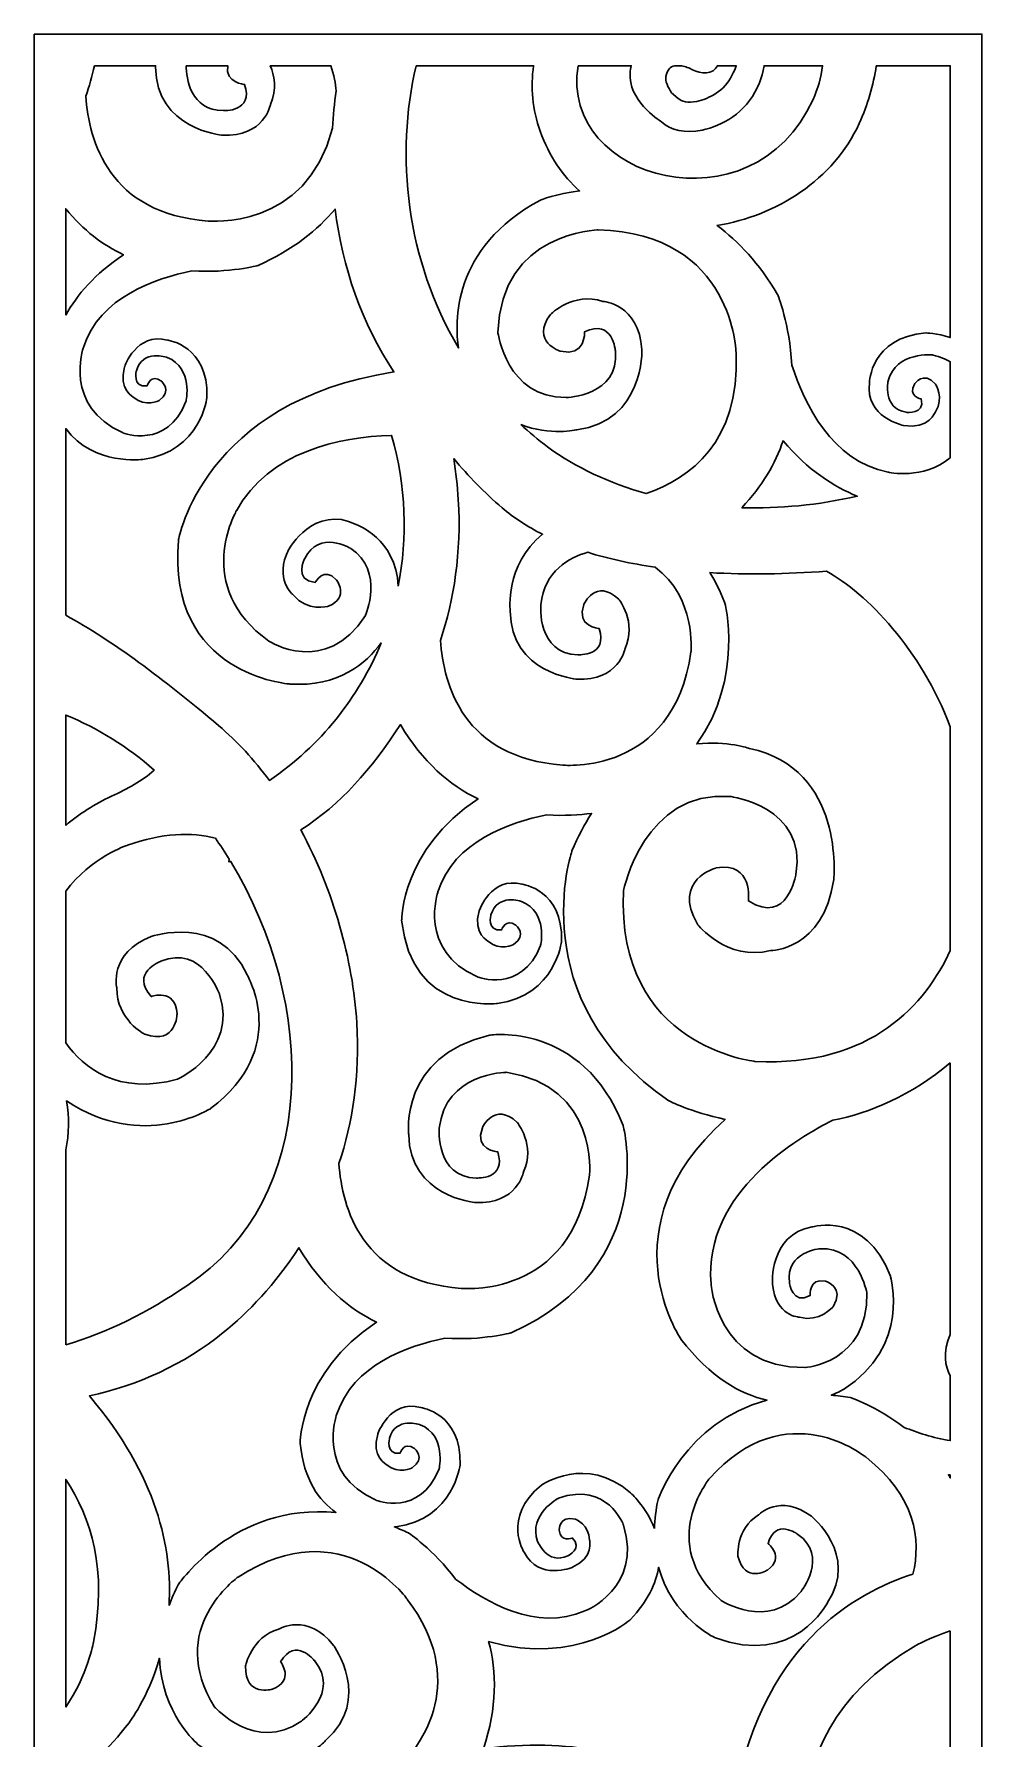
# Model space of a CAD drawing. Header units: centimetres. Extents: x -21.1 to -15.7, y -9 to 9.
# Drawn here: x -21.15 to -15.75, y -0.71 to 9 of the extents above; entities that cross this region are included whole.
import ezdxf

# ---------------------------------------------------------------- set-up
doc = ezdxf.new("R2010")
doc.units = ezdxf.units.CM
doc.header["$MEASUREMENT"] = 0
doc.layers.add('layer 1', color=7, linetype='Continuous')

msp = doc.modelspace()

# ---------------------------------------------------------------- linework, layer by layer
at = {"layer": 'layer 1', "color": 250, "lineweight": 30}
for points, knots in [([(-21.14778, 9.00077), (-21.14778, 9.00077), (-15.74749, 9.00077), (-15.74749, 9.00077), (-15.74749, 9.00077), (-15.74749, 9.00077), (-15.74749, -9.00021), (-15.74749, -9.00021), (-15.74749, -9.00021), (-15.74749, -9.00021), (-21.14778, -9.00021), (-21.14778, -9.00021), (-21.14778, -9.00021), (-21.14778, -9.00021), (-21.14778, 9.00077), (-21.14778, 9.00077)], [0, 0, 0, 0, 0.2, 0.2, 0.2, 0.2, 0.4, 0.4, 0.4, 0.4, 0.6, 0.6, 0.6, 0.6, 1, 1, 1, 1]), ([(-20.80337, 8.82075), (-20.80337, 8.82075), (-20.45591, 8.82075), (-20.45591, 8.82075), (-20.45591, 8.82075), (-20.45555, 8.81578), (-20.45521, 8.8131), (-20.45521, 8.8131), (-20.45521, 8.8131), (-20.45205, 8.45823), (-20.07672, 8.42508), (-20.07672, 8.42508), (-20.07672, 8.42508), (-19.83499, 8.41348), (-19.80103, 8.59957), (-19.80103, 8.59957), (-19.80103, 8.59957), (-19.76071, 8.68729), (-19.77941, 8.76831), (-19.8021, 8.82075), (-19.8021, 8.82075), (-19.8021, 8.82075), (-19.45675, 8.82075), (-19.45675, 8.82075), (-19.45675, 8.82075), (-19.43899, 8.76788), (-19.43051, 8.71753), (-19.4267, 8.6767), (-19.4267, 8.6767), (-19.43672, 8.60644), (-19.44378, 8.53554), (-19.44791, 8.46431), (-19.44791, 8.46431), (-19.59665, 7.87922), (-20.15619, 7.93569), (-20.15619, 7.93569), (-20.15619, 7.93569), (-20.72321, 7.97848), (-20.83473, 8.39169), (-20.8529, 8.64638), (-20.8529, 8.64638), (-20.83429, 8.70256), (-20.81766, 8.76066), (-20.80337, 8.82075)], [0, 0, 0, 0, 0.0833333, 0.0833333, 0.0833333, 0.0833333, 0.1666667, 0.1666667, 0.1666667, 0.1666667, 0.25, 0.25, 0.25, 0.25, 0.3333333, 0.3333333, 0.3333333, 0.3333333, 0.4166667, 0.4166667, 0.4166667, 0.4166667, 0.5, 0.5, 0.5, 0.5, 0.5833333, 0.5833333, 0.5833333, 0.5833333, 0.6666667, 0.6666667, 0.6666667, 0.6666667, 0.75, 0.75, 0.75, 0.75, 0.8333333, 0.8333333, 0.8333333, 0.8333333, 1, 1, 1, 1]), ([(-20.28167, 8.82075), (-20.28167, 8.82075), (-20.04418, 8.82075), (-20.04418, 8.82075), (-20.04418, 8.82075), (-20.06145, 8.72092), (-19.94852, 8.71396), (-19.94852, 8.71396), (-19.94852, 8.71396), (-19.89514, 8.55529), (-20.06953, 8.5646), (-20.06953, 8.5646), (-20.06953, 8.5646), (-20.25815, 8.56774), (-20.28029, 8.74922), (-20.28167, 8.82075)], [0, 0, 0, 0, 0.2, 0.2, 0.2, 0.2, 0.4, 0.4, 0.4, 0.4, 0.6, 0.6, 0.6, 0.6, 1, 1, 1, 1]), ([(-18.97145, 8.82075), (-18.97145, 8.82075), (-18.30166, 8.82075), (-18.30166, 8.82075), (-18.30166, 8.82075), (-18.31983, 8.69884), (-18.30968, 8.57101), (-18.26367, 8.44701), (-18.26367, 8.44701), (-18.2139, 8.30533), (-18.13588, 8.19282), (-18.0394, 8.10728), (-18.0394, 8.10728), (-18.17522, 8.09003), (-18.2627, 8.05547), (-18.2627, 8.05547), (-18.2627, 8.05547), (-18.77236, 7.78335), (-18.75049, 7.3489), (-18.72942, 7.21296), (-18.72942, 7.21296), (-19.02669, 7.71105), (-19.09078, 8.31023), (-18.97145, 8.82075)], [0, 0, 0, 0, 0.1428571, 0.1428571, 0.1428571, 0.1428571, 0.2857143, 0.2857143, 0.2857143, 0.2857143, 0.4285714, 0.4285714, 0.4285714, 0.4285714, 0.5714286, 0.5714286, 0.5714286, 0.5714286, 0.7142857, 0.7142857, 0.7142857, 0.7142857, 1, 1, 1, 1]), ([(-18.04863, 8.82075), (-18.04863, 8.82075), (-17.74514, 8.82075), (-17.74514, 8.82075), (-17.74514, 8.82075), (-17.74896, 8.80743), (-17.7514, 8.79359), (-17.75245, 8.77921), (-17.75245, 8.77921), (-17.76287, 8.63012), (-17.59525, 8.51196), (-17.57253, 8.50051), (-17.57253, 8.50051), (-17.52178, 8.45135), (-17.43872, 8.4344), (-17.3404, 8.45415), (-17.3404, 8.45415), (-17.23105, 8.47661), (-17.09261, 8.55145), (-17.02755, 8.6954), (-17.02755, 8.6954), (-17.02755, 8.6954), (-17.00213, 8.74203), (-16.98863, 8.82075), (-16.98863, 8.82075), (-16.98863, 8.82075), (-16.65549, 8.82075), (-16.65549, 8.82075), (-16.65549, 8.82075), (-16.6644, 8.75347), (-16.68212, 8.68835), (-16.7098, 8.62743), (-16.7098, 8.62743), (-17.05596, 7.86832), (-18.15494, 8.16768), (-18.04863, 8.82075)], [0, 0, 0, 0, 0.1, 0.1, 0.1, 0.1, 0.2, 0.2, 0.2, 0.2, 0.3, 0.3, 0.3, 0.3, 0.4, 0.4, 0.4, 0.4, 0.5, 0.5, 0.5, 0.5, 0.6, 0.6, 0.6, 0.6, 0.7, 0.7, 0.7, 0.7, 0.8, 0.8, 0.8, 0.8, 1, 1, 1, 1]), ([(-17.49877, 8.82075), (-17.49877, 8.82075), (-17.45888, 8.82075), (-17.45888, 8.82075), (-17.45888, 8.82075), (-17.43669, 8.81669), (-17.41421, 8.8072), (-17.39626, 8.7977), (-17.39626, 8.7977), (-17.35091, 8.77289), (-17.27658, 8.76906), (-17.25416, 8.82075), (-17.25416, 8.82075), (-17.25416, 8.82075), (-17.14707, 8.82075), (-17.14707, 8.82075), (-17.14707, 8.82075), (-17.15885, 8.78594), (-17.17248, 8.76474), (-17.17248, 8.76474), (-17.17248, 8.76474), (-17.21109, 8.67899), (-17.30428, 8.63125), (-17.37173, 8.61751), (-17.37173, 8.61751), (-17.42466, 8.60683), (-17.45817, 8.61633), (-17.47731, 8.63416), (-17.47731, 8.63416), (-17.47731, 8.63416), (-17.51533, 8.66658), (-17.51533, 8.66658), (-17.51533, 8.66658), (-17.53595, 8.69869), (-17.55407, 8.73188), (-17.54804, 8.7585), (-17.54804, 8.7585), (-17.54135, 8.79735), (-17.52232, 8.81514), (-17.49877, 8.82075)], [0, 0, 0, 0, 0.0909091, 0.0909091, 0.0909091, 0.0909091, 0.1818182, 0.1818182, 0.1818182, 0.1818182, 0.2727273, 0.2727273, 0.2727273, 0.2727273, 0.3636364, 0.3636364, 0.3636364, 0.3636364, 0.4545455, 0.4545455, 0.4545455, 0.4545455, 0.5454545, 0.5454545, 0.5454545, 0.5454545, 0.6363636, 0.6363636, 0.6363636, 0.6363636, 0.7272727, 0.7272727, 0.7272727, 0.7272727, 0.8181818, 0.8181818, 0.8181818, 0.8181818, 1, 1, 1, 1]), ([(-16.34948, 8.82075), (-16.34948, 8.82075), (-15.9275, 8.82075), (-15.9275, 8.82075), (-15.9275, 8.82075), (-15.9275, 8.82075), (-15.9275, 7.27143), (-15.9275, 7.27143), (-15.9275, 7.27143), (-16.00526, 7.29834), (-16.06703, 7.2979), (-16.06703, 7.2979), (-16.06703, 7.2979), (-16.38424, 7.27051), (-16.38788, 7.01533), (-16.38788, 7.01533), (-16.38788, 7.01533), (-16.41588, 6.81735), (-16.19373, 6.77078), (-16.19373, 6.77078), (-16.19373, 6.77078), (-16.04833, 6.74559), (-16.01263, 6.84949), (-16.01263, 6.84949), (-16.01263, 6.84949), (-15.96006, 6.92717), (-16.01121, 7.00623), (-16.01121, 7.00623), (-16.01121, 7.00623), (-16.08205, 7.08539), (-16.13177, 7.00654), (-16.13177, 7.00654), (-16.13177, 7.00654), (-16.17187, 6.93719), (-16.09292, 6.92168), (-16.09292, 6.92168), (-16.09292, 6.92168), (-16.07175, 6.83027), (-16.17819, 6.84606), (-16.17819, 6.84606), (-16.17819, 6.84606), (-16.31615, 6.8684), (-16.282, 7.02462), (-16.282, 7.02462), (-16.282, 7.02462), (-16.23559, 7.19537), (-16.02504, 7.17221), (-16.02504, 7.17221), (-16.02504, 7.17221), (-15.98705, 7.16203), (-15.95485, 7.14888), (-15.9275, 7.13365), (-15.9275, 7.13365), (-15.9275, 7.13365), (-15.9275, 6.58662), (-15.9275, 6.58662), (-15.9275, 6.58662), (-16.08204, 6.45978), (-16.28213, 6.50459), (-16.28213, 6.50459), (-16.28213, 6.50459), (-16.60545, 6.56756), (-16.75738, 6.89649), (-16.83079, 7.11491), (-16.83079, 7.11491), (-16.84259, 7.34779), (-16.91142, 7.51757), (-16.91142, 7.51757), (-16.91142, 7.51757), (-17.01679, 7.6936), (-17.13506, 7.82032), (-17.25663, 7.91051), (-17.25663, 7.91051), (-16.91795, 7.96537), (-16.59338, 8.17034), (-16.44672, 8.49111), (-16.44672, 8.49111), (-16.3976, 8.5993), (-16.36569, 8.71001), (-16.34948, 8.82075)], [0, 0, 0, 0, 0.047619, 0.047619, 0.047619, 0.047619, 0.0952381, 0.0952381, 0.0952381, 0.0952381, 0.1428571, 0.1428571, 0.1428571, 0.1428571, 0.1904762, 0.1904762, 0.1904762, 0.1904762, 0.2380952, 0.2380952, 0.2380952, 0.2380952, 0.2857143, 0.2857143, 0.2857143, 0.2857143, 0.3333333, 0.3333333, 0.3333333, 0.3333333, 0.3809524, 0.3809524, 0.3809524, 0.3809524, 0.4285714, 0.4285714, 0.4285714, 0.4285714, 0.4761905, 0.4761905, 0.4761905, 0.4761905, 0.5238095, 0.5238095, 0.5238095, 0.5238095, 0.5714286, 0.5714286, 0.5714286, 0.5714286, 0.6190476, 0.6190476, 0.6190476, 0.6190476, 0.6666667, 0.6666667, 0.6666667, 0.6666667, 0.7142857, 0.7142857, 0.7142857, 0.7142857, 0.7619048, 0.7619048, 0.7619048, 0.7619048, 0.8095238, 0.8095238, 0.8095238, 0.8095238, 0.8571429, 0.8571429, 0.8571429, 0.8571429, 0.9047619, 0.9047619, 0.9047619, 0.9047619, 1, 1, 1, 1]), ([(-20.96777, 5.68972), (-20.96777, 5.68972), (-20.96777, 6.75302), (-20.96777, 6.75302), (-20.96777, 6.75302), (-20.80689, 6.53905), (-20.52824, 6.57771), (-20.52824, 6.57771), (-20.52824, 6.57771), (-20.19658, 6.62234), (-20.16265, 6.9326), (-20.16265, 6.9326), (-20.16265, 6.9326), (-20.15384, 7.22623), (-20.3873, 7.25685), (-20.3873, 7.25685), (-20.3873, 7.25685), (-20.56575, 7.30368), (-20.63218, 7.10507), (-20.63218, 7.10507), (-20.63218, 7.10507), (-20.67081, 6.97451), (-20.57941, 6.9307), (-20.57941, 6.9307), (-20.57941, 6.9307), (-20.51384, 6.8742), (-20.43591, 6.91263), (-20.43591, 6.91263), (-20.43591, 6.91263), (-20.3558, 6.96908), (-20.42274, 7.02308), (-20.42274, 7.02308), (-20.42274, 7.02308), (-20.48202, 7.06725), (-20.50466, 6.99655), (-20.50466, 6.99655), (-20.50466, 6.99655), (-20.5907, 6.98692), (-20.56485, 7.08278), (-20.56485, 7.08278), (-20.56485, 7.08278), (-20.52963, 7.20682), (-20.39011, 7.15882), (-20.39011, 7.15882), (-20.39011, 7.15882), (-20.23859, 7.09802), (-20.28233, 6.90756), (-20.28233, 6.90756), (-20.28233, 6.90756), (-20.3918, 6.63203), (-20.64122, 6.72855), (-20.64122, 6.72855), (-20.64122, 6.72855), (-20.98392, 6.87963), (-20.86668, 7.21455), (-20.86668, 7.21455), (-20.86668, 7.21455), (-20.77438, 7.50412), (-20.45671, 7.60818), (-20.24868, 7.65209), (-20.24868, 7.65209), (-20.03401, 7.63801), (-19.87106, 7.68293), (-19.87106, 7.68293), (-19.87106, 7.68293), (-19.67228, 7.77247), (-19.5316, 7.88467), (-19.43272, 8.00404), (-19.43272, 8.00404), (-19.39103, 7.67322), (-19.28167, 7.35198), (-19.09771, 7.07581), (-19.09771, 7.07581), (-20.18632, 6.90867), (-20.32553, 6.11816), (-20.32553, 6.11816), (-20.32553, 6.11816), (-20.39309, 5.34667), (-19.69141, 5.29777), (-19.69141, 5.29777), (-19.69141, 5.29777), (-19.41343, 5.27903), (-19.25438, 5.41583), (-19.17039, 5.53211), (-19.17039, 5.53211), (-19.29808, 5.22046), (-19.51526, 4.94685), (-19.80735, 4.74866), (-19.80735, 4.74866), (-19.89345, 4.86459), (-19.9899, 4.97021), (-20.09624, 5.06094), (-20.09624, 5.06094), (-20.41529, 5.33025), (-20.69817, 5.54211), (-20.96777, 5.68972)], [0, 0, 0, 0, 0.04, 0.04, 0.04, 0.04, 0.08, 0.08, 0.08, 0.08, 0.12, 0.12, 0.12, 0.12, 0.16, 0.16, 0.16, 0.16, 0.2, 0.2, 0.2, 0.2, 0.24, 0.24, 0.24, 0.24, 0.28, 0.28, 0.28, 0.28, 0.32, 0.32, 0.32, 0.32, 0.36, 0.36, 0.36, 0.36, 0.4, 0.4, 0.4, 0.4, 0.44, 0.44, 0.44, 0.44, 0.48, 0.48, 0.48, 0.48, 0.52, 0.52, 0.52, 0.52, 0.56, 0.56, 0.56, 0.56, 0.6, 0.6, 0.6, 0.6, 0.64, 0.64, 0.64, 0.64, 0.68, 0.68, 0.68, 0.68, 0.72, 0.72, 0.72, 0.72, 0.76, 0.76, 0.76, 0.76, 0.8, 0.8, 0.8, 0.8, 0.84, 0.84, 0.84, 0.84, 0.88, 0.88, 0.88, 0.88, 0.92, 0.92, 0.92, 0.92, 1, 1, 1, 1]), ([(-20.96777, 7.39958), (-20.96777, 7.39958), (-20.96777, 8.00518), (-20.96777, 8.00518), (-20.96777, 8.00518), (-20.86682, 7.88288), (-20.75416, 7.79813), (-20.63847, 7.7432), (-20.63847, 7.7432), (-20.80197, 7.63575), (-20.90403, 7.51224), (-20.96777, 7.39958)], [0, 0, 0, 0, 0.25, 0.25, 0.25, 0.25, 0.5, 0.5, 0.5, 0.5, 1, 1, 1, 1]), ([(-18.37514, 6.77649), (-18.3268, 6.73189), (-18.27592, 6.68894), (-18.22178, 6.6483), (-18.22178, 6.6483), (-18.06126, 6.5314), (-17.87052, 6.44197), (-17.66015, 6.38319), (-17.66015, 6.38319), (-17.40823, 6.47089), (-17.12726, 6.67818), (-17.14771, 7.17887), (-17.14771, 7.17887), (-17.14771, 7.17887), (-17.15832, 7.8662), (-17.93363, 7.88482), (-17.93363, 7.88482), (-17.93363, 7.88482), (-18.48827, 7.87572), (-18.50527, 7.3006), (-18.50527, 7.3006), (-18.50527, 7.3006), (-18.45626, 6.92619), (-18.11556, 6.92964), (-18.11556, 6.92964), (-18.11556, 6.92964), (-17.81032, 6.93967), (-17.83563, 7.19314), (-17.83563, 7.19314), (-17.83563, 7.19314), (-17.84751, 7.38206), (-18.01163, 7.30465), (-18.01163, 7.30465), (-18.01163, 7.30465), (-18.00361, 7.15827), (-18.14839, 7.19351), (-18.14839, 7.19351), (-18.14839, 7.19351), (-18.31952, 7.24701), (-18.20597, 7.40387), (-18.20597, 7.40387), (-18.20597, 7.40387), (-18.0781, 7.53349), (-17.90701, 7.47781), (-17.90701, 7.47781), (-17.90701, 7.47781), (-17.70241, 7.46462), (-17.68453, 7.20293), (-17.68453, 7.20293), (-17.68453, 7.20293), (-17.67307, 6.79471), (-18.05472, 6.74674), (-18.05472, 6.74674), (-18.05472, 6.74674), (-18.20772, 6.70972), (-18.37514, 6.77649)], [0, 0, 0, 0, 0.0666667, 0.0666667, 0.0666667, 0.0666667, 0.1333333, 0.1333333, 0.1333333, 0.1333333, 0.2, 0.2, 0.2, 0.2, 0.2666667, 0.2666667, 0.2666667, 0.2666667, 0.3333333, 0.3333333, 0.3333333, 0.3333333, 0.4, 0.4, 0.4, 0.4, 0.4666667, 0.4666667, 0.4666667, 0.4666667, 0.5333333, 0.5333333, 0.5333333, 0.5333333, 0.6, 0.6, 0.6, 0.6, 0.6666667, 0.6666667, 0.6666667, 0.6666667, 0.7333333, 0.7333333, 0.7333333, 0.7333333, 0.8, 0.8, 0.8, 0.8, 0.8666667, 0.8666667, 0.8666667, 0.8666667, 1, 1, 1, 1]), ([(-19.0729, 5.85611), (-19.01809, 6.13177), (-19.02796, 6.42495), (-19.1108, 6.71443), (-19.1108, 6.71443), (-19.4075, 6.70461), (-19.8086, 6.62384), (-19.99489, 6.28491), (-19.99489, 6.28491), (-19.99489, 6.28491), (-20.2465, 5.85264), (-19.81026, 5.54198), (-19.81026, 5.54198), (-19.81026, 5.54198), (-19.4868, 5.33473), (-19.26007, 5.68766), (-19.26007, 5.68766), (-19.26007, 5.68766), (-19.1484, 5.94018), (-19.34379, 6.07014), (-19.34379, 6.07014), (-19.34379, 6.07014), (-19.52494, 6.17915), (-19.60598, 6.01215), (-19.60598, 6.01215), (-19.60598, 6.01215), (-19.67045, 5.88928), (-19.54651, 5.87615), (-19.54651, 5.87615), (-19.54651, 5.87615), (-19.49546, 5.97), (-19.42613, 5.8918), (-19.42613, 5.8918), (-19.42613, 5.8918), (-19.34683, 5.79301), (-19.47118, 5.74074), (-19.47118, 5.74074), (-19.47118, 5.74074), (-19.59401, 5.70751), (-19.67044, 5.80472), (-19.67044, 5.80472), (-19.67044, 5.80472), (-19.78486, 5.89618), (-19.69578, 6.06582), (-19.69578, 6.06582), (-19.69578, 6.06582), (-19.54964, 6.32401), (-19.3121, 6.20645), (-19.3121, 6.20645), (-19.3121, 6.20645), (-19.087, 6.12769), (-19.0729, 5.85611)], [0, 0, 0, 0, 0.0714286, 0.0714286, 0.0714286, 0.0714286, 0.1428571, 0.1428571, 0.1428571, 0.1428571, 0.2142857, 0.2142857, 0.2142857, 0.2142857, 0.2857143, 0.2857143, 0.2857143, 0.2857143, 0.3571429, 0.3571429, 0.3571429, 0.3571429, 0.4285714, 0.4285714, 0.4285714, 0.4285714, 0.5, 0.5, 0.5, 0.5, 0.5714286, 0.5714286, 0.5714286, 0.5714286, 0.6428571, 0.6428571, 0.6428571, 0.6428571, 0.7142857, 0.7142857, 0.7142857, 0.7142857, 0.7857143, 0.7857143, 0.7857143, 0.7857143, 0.8571429, 0.8571429, 0.8571429, 0.8571429, 1, 1, 1, 1]), ([(-17.11483, 6.30241), (-16.9022, 6.29623), (-16.68043, 6.31727), (-16.45731, 6.36784), (-16.45731, 6.36784), (-16.58936, 6.42152), (-16.73971, 6.51658), (-16.8799, 6.68384), (-16.8799, 6.68384), (-16.92378, 6.55452), (-16.99909, 6.42471), (-17.11483, 6.30241)], [0, 0, 0, 0, 0.25, 0.25, 0.25, 0.25, 0.5, 0.5, 0.5, 0.5, 1, 1, 1, 1]), ([(-18.75711, 6.58226), (-18.74452, 6.50362), (-18.73577, 6.42577), (-18.73093, 6.34951), (-18.73093, 6.34951), (-18.71212, 6.04442), (-18.75566, 5.77905), (-18.8327, 5.54643), (-18.8327, 5.54643), (-18.81453, 5.29173), (-18.70301, 4.87853), (-18.13598, 4.83574), (-18.13598, 4.83574), (-18.13598, 4.83574), (-17.50496, 4.77195), (-17.40499, 5.48049), (-17.40499, 5.48049), (-17.40499, 5.48049), (-17.37399, 5.79035), (-17.60968, 5.96325), (-17.60968, 5.96325), (-17.74581, 5.98307), (-17.87457, 6.01106), (-17.99355, 6.04813), (-17.99355, 6.04813), (-18.09832, 6.01876), (-18.24025, 5.9433), (-18.26089, 5.74935), (-18.26089, 5.74935), (-18.26089, 5.74935), (-18.28435, 5.46855), (-18.04934, 5.46463), (-18.04934, 5.46463), (-18.04934, 5.46463), (-17.87494, 5.45533), (-17.92834, 5.614), (-17.92834, 5.614), (-17.92834, 5.614), (-18.06334, 5.62231), (-18.01556, 5.75123), (-18.01556, 5.75123), (-18.01556, 5.75123), (-17.94823, 5.90233), (-17.81662, 5.7815), (-17.81662, 5.7815), (-17.81662, 5.7815), (-17.71151, 5.65045), (-17.78084, 5.49961), (-17.78084, 5.49961), (-17.78084, 5.49961), (-17.81479, 5.31352), (-18.05653, 5.32512), (-18.05653, 5.32512), (-18.05653, 5.32512), (-18.43186, 5.35826), (-18.43501, 5.71315), (-18.43501, 5.71315), (-18.43501, 5.71315), (-18.46695, 5.97507), (-18.25104, 6.15104), (-18.25104, 6.15104), (-18.33659, 6.19432), (-18.41395, 6.24449), (-18.48165, 6.30211), (-18.48165, 6.30211), (-18.58173, 6.38762), (-18.6722, 6.48205), (-18.75711, 6.58226)], [0, 0, 0, 0, 0.0555556, 0.0555556, 0.0555556, 0.0555556, 0.1111111, 0.1111111, 0.1111111, 0.1111111, 0.1666667, 0.1666667, 0.1666667, 0.1666667, 0.2222222, 0.2222222, 0.2222222, 0.2222222, 0.2777778, 0.2777778, 0.2777778, 0.2777778, 0.3333333, 0.3333333, 0.3333333, 0.3333333, 0.3888889, 0.3888889, 0.3888889, 0.3888889, 0.4444444, 0.4444444, 0.4444444, 0.4444444, 0.5, 0.5, 0.5, 0.5, 0.5555556, 0.5555556, 0.5555556, 0.5555556, 0.6111111, 0.6111111, 0.6111111, 0.6111111, 0.6666667, 0.6666667, 0.6666667, 0.6666667, 0.7222222, 0.7222222, 0.7222222, 0.7222222, 0.7777778, 0.7777778, 0.7777778, 0.7777778, 0.8333333, 0.8333333, 0.8333333, 0.8333333, 0.8888889, 0.8888889, 0.8888889, 0.8888889, 1, 1, 1, 1]), ([(-15.9275, 5.05345), (-15.9275, 5.05345), (-15.9275, 3.78007), (-15.9275, 3.78007), (-15.9275, 3.78007), (-16.06585, 3.47928), (-16.37163, 3.11487), (-17.03851, 3.14749), (-17.03851, 3.14749), (-17.03851, 3.14749), (-17.83561, 3.22844), (-17.78933, 4.12203), (-17.78933, 4.12203), (-17.78933, 4.12203), (-17.67146, 4.69745), (-17.18156, 4.6567), (-17.18156, 4.6567), (-17.18156, 4.6567), (-16.74099, 4.60306), (-16.80781, 4.2128), (-16.80781, 4.2128), (-16.80781, 4.2128), (-16.8524, 3.92051), (-17.0779, 4.06173), (-17.0779, 4.06173), (-17.0779, 4.06173), (-17.04836, 4.28633), (-17.2607, 4.24991), (-17.2607, 4.24991), (-17.2607, 4.24991), (-17.51478, 4.18404), (-17.3688, 3.9287), (-17.3688, 3.9287), (-17.3688, 3.9287), (-17.2004, 3.71489), (-16.95173, 3.77939), (-16.95173, 3.77939), (-16.95173, 3.77939), (-16.65072, 3.77824), (-16.59174, 4.18394), (-16.59174, 4.18394), (-16.59174, 4.18394), (-16.52596, 4.81534), (-17.07142, 4.93044), (-17.07142, 4.93044), (-17.07142, 4.93044), (-17.19934, 4.9749), (-17.37205, 4.95653), (-17.37205, 4.95653), (-17.09928, 5.33601), (-17.21341, 5.76381), (-17.21341, 5.76381), (-17.21341, 5.76381), (-17.23839, 5.82742), (-17.26676, 5.88324), (-17.2975, 5.93234), (-17.2975, 5.93234), (-17.08509, 5.92021), (-16.86094, 5.92393), (-16.63266, 5.94053), (-16.63266, 5.94053), (-16.40184, 5.81323), (-16.09579, 5.49533), (-15.9275, 5.05345)], [0, 0, 0, 0, 0.0588235, 0.0588235, 0.0588235, 0.0588235, 0.1176471, 0.1176471, 0.1176471, 0.1176471, 0.1764706, 0.1764706, 0.1764706, 0.1764706, 0.2352941, 0.2352941, 0.2352941, 0.2352941, 0.2941176, 0.2941176, 0.2941176, 0.2941176, 0.3529412, 0.3529412, 0.3529412, 0.3529412, 0.4117647, 0.4117647, 0.4117647, 0.4117647, 0.4705882, 0.4705882, 0.4705882, 0.4705882, 0.5294118, 0.5294118, 0.5294118, 0.5294118, 0.5882353, 0.5882353, 0.5882353, 0.5882353, 0.6470588, 0.6470588, 0.6470588, 0.6470588, 0.7058824, 0.7058824, 0.7058824, 0.7058824, 0.7647059, 0.7647059, 0.7647059, 0.7647059, 0.8235294, 0.8235294, 0.8235294, 0.8235294, 0.8823529, 0.8823529, 0.8823529, 0.8823529, 1, 1, 1, 1]), ([(-20.96777, 4.49193), (-20.96777, 4.49193), (-20.96777, 5.12112), (-20.96777, 5.12112), (-20.96777, 5.12112), (-20.78316, 5.0462), (-20.61397, 4.9387), (-20.46322, 4.80745), (-20.46322, 4.80745), (-20.53363, 4.74334), (-20.61633, 4.70082), (-20.70719, 4.65845), (-20.70719, 4.65845), (-20.80336, 4.61361), (-20.89065, 4.55726), (-20.96777, 4.49193)], [0, 0, 0, 0, 0.2, 0.2, 0.2, 0.2, 0.4, 0.4, 0.4, 0.4, 0.6, 0.6, 0.6, 0.6, 1, 1, 1, 1]), ([(-17.61374, 0.4863), (-17.61179, 0.53759), (-17.60507, 0.59247), (-17.5923, 0.65121), (-17.5923, 0.65121), (-17.5923, 0.65121), (-17.44265, 1.09182), (-16.97218, 1.21743), (-16.97218, 1.21743), (-17.12178, 1.25064), (-17.2941, 1.34589), (-17.46246, 1.56569), (-17.46246, 1.56569), (-17.46246, 1.56569), (-17.89891, 2.20044), (-17.2103, 2.8173), (-17.2103, 2.8173), (-17.40654, 2.85911), (-17.53103, 2.92287), (-17.53103, 2.92287), (-17.53103, 2.92287), (-18.37202, 3.49812), (-18.08352, 4.34634), (-18.08352, 4.34634), (-18.08352, 4.34634), (-18.04918, 4.42783), (-18.01157, 4.4987), (-17.97177, 4.56056), (-17.97177, 4.56056), (-18.03825, 4.55191), (-18.12767, 4.54552), (-18.22848, 4.55213), (-18.22848, 4.55213), (-18.4365, 4.50821), (-18.75419, 4.40416), (-18.84648, 4.1146), (-18.84648, 4.1146), (-18.84648, 4.1146), (-18.96371, 3.77968), (-18.62102, 3.6286), (-18.62102, 3.6286), (-18.62102, 3.6286), (-18.3716, 3.53207), (-18.26213, 3.8076), (-18.26213, 3.8076), (-18.26213, 3.8076), (-18.2184, 3.99807), (-18.36992, 4.05887), (-18.36992, 4.05887), (-18.36992, 4.05887), (-18.50942, 4.10687), (-18.54466, 3.98282), (-18.54466, 3.98282), (-18.54466, 3.98282), (-18.57051, 3.88696), (-18.48446, 3.89659), (-18.48446, 3.89659), (-18.48446, 3.89659), (-18.46182, 3.96729), (-18.40254, 3.92312), (-18.40254, 3.92312), (-18.40254, 3.92312), (-18.3356, 3.86913), (-18.41572, 3.81267), (-18.41572, 3.81267), (-18.41572, 3.81267), (-18.49365, 3.77425), (-18.55922, 3.83074), (-18.55922, 3.83074), (-18.55922, 3.83074), (-18.65061, 3.87455), (-18.61198, 4.00512), (-18.61198, 4.00512), (-18.61198, 4.00512), (-18.54555, 4.20372), (-18.36711, 4.15688), (-18.36711, 4.15688), (-18.36711, 4.15688), (-18.13364, 4.12627), (-18.14246, 3.83264), (-18.14246, 3.83264), (-18.14246, 3.83264), (-18.17638, 3.52238), (-18.50804, 3.47776), (-18.50804, 3.47776), (-18.50804, 3.47776), (-18.99732, 3.40975), (-19.05353, 3.95172), (-19.05353, 3.95172), (-19.05353, 3.95172), (-19.05648, 4.35526), (-18.61829, 4.64324), (-18.61829, 4.64324), (-18.77933, 4.7197), (-18.93452, 4.85396), (-19.06042, 5.06688), (-19.06042, 5.06688), (-19.22708, 4.8108), (-19.40106, 4.6106), (-19.62819, 4.46636), (-19.62819, 4.46636), (-19.44159, 4.12151), (-19.33187, 3.72711), (-19.30907, 3.36799), (-19.30907, 3.36799), (-19.29027, 3.06291), (-19.3338, 2.79753), (-19.41085, 2.56491), (-19.41085, 2.56491), (-19.39268, 2.31021), (-19.28115, 1.89701), (-18.71412, 1.85422), (-18.71412, 1.85422), (-18.71412, 1.85422), (-18.0831, 1.79043), (-17.98314, 2.49897), (-17.98314, 2.49897), (-17.98314, 2.49897), (-17.93217, 3.00822), (-18.45741, 3.08531), (-18.45741, 3.08531), (-18.45741, 3.08531), (-18.80577, 3.08043), (-18.83904, 2.76783), (-18.83904, 2.76783), (-18.83904, 2.76783), (-18.86249, 2.48703), (-18.62749, 2.48312), (-18.62749, 2.48312), (-18.62749, 2.48312), (-18.45307, 2.4738), (-18.50647, 2.63249), (-18.50647, 2.63249), (-18.50647, 2.63249), (-18.64147, 2.64079), (-18.5937, 2.76971), (-18.5937, 2.76971), (-18.5937, 2.76971), (-18.52637, 2.92081), (-18.39476, 2.79998), (-18.39476, 2.79998), (-18.39476, 2.79998), (-18.28965, 2.66894), (-18.35898, 2.5181), (-18.35898, 2.5181), (-18.35898, 2.5181), (-18.39294, 2.332), (-18.63467, 2.3436), (-18.63467, 2.3436), (-18.63467, 2.3436), (-19.01, 2.37674), (-19.01316, 2.73163), (-19.01316, 2.73163), (-19.01316, 2.73163), (-19.06767, 3.17849), (-18.55322, 3.297), (-18.55322, 3.297), (-18.55322, 3.297), (-18.02492, 3.37645), (-17.79155, 2.78229), (-17.79155, 2.78229), (-17.79155, 2.78229), (-17.57863, 1.98451), (-18.429, 1.60145), (-18.429, 1.60145), (-18.429, 1.60145), (-18.59196, 1.55653), (-18.80662, 1.57061), (-18.80662, 1.57061), (-19.01465, 1.52669), (-19.33233, 1.42264), (-19.42462, 1.13308), (-19.42462, 1.13308), (-19.42462, 1.13308), (-19.54186, 0.79816), (-19.19916, 0.64708), (-19.19916, 0.64708), (-19.19916, 0.64708), (-18.94975, 0.55054), (-18.84027, 0.82608), (-18.84027, 0.82608), (-18.84027, 0.82608), (-18.79654, 1.01655), (-18.94806, 1.07734), (-18.94806, 1.07734), (-18.94806, 1.07734), (-19.08757, 1.12534), (-19.1228, 1.0013), (-19.1228, 1.0013), (-19.1228, 1.0013), (-19.14865, 0.90544), (-19.0626, 0.91507), (-19.0626, 0.91507), (-19.0626, 0.91507), (-19.03996, 0.98577), (-18.98068, 0.9416), (-18.98068, 0.9416), (-18.98068, 0.9416), (-18.91375, 0.8876), (-18.99386, 0.83116), (-18.99386, 0.83116), (-18.99386, 0.83116), (-19.07179, 0.79273), (-19.13737, 0.84922), (-19.13737, 0.84922), (-19.13737, 0.84922), (-19.22875, 0.89304), (-19.19013, 1.0236), (-19.19013, 1.0236), (-19.19013, 1.0236), (-19.1237, 1.2222), (-18.94525, 1.17537), (-18.94525, 1.17537), (-18.94525, 1.17537), (-18.71179, 1.14476), (-18.7206, 0.85112), (-18.7206, 0.85112), (-18.7206, 0.85112), (-18.75453, 0.54086), (-19.08618, 0.49624), (-19.08618, 0.49624), (-19.08618, 0.49624), (-19.08922, 0.4958), (-19.09484, 0.49529), (-19.09484, 0.49529), (-19.06872, 0.48499), (-19.04224, 0.47368), (-19.01535, 0.46126), (-19.01535, 0.46126), (-19.01535, 0.46126), (-18.8746, 0.36765), (-18.74452, 0.19631), (-18.74452, 0.19631), (-18.57499, 0.068), (-18.28816, -0.10369), (-18.00899, 0.01643), (-18.00899, 0.01643), (-18.00899, 0.01643), (-17.67921, 0.14744), (-17.78977, 0.50528), (-17.78977, 0.50528), (-17.78977, 0.50528), (-17.88038, 0.75691), (-18.16021, 0.65896), (-18.16021, 0.65896), (-18.16021, 0.65896), (-18.33272, 0.56713), (-18.2793, 0.41285), (-18.2793, 0.41285), (-18.2793, 0.41285), (-18.2241, 0.27603), (-18.10732, 0.33074), (-18.10732, 0.33074), (-18.10732, 0.33074), (-18.018, 0.37405), (-18.08167, 0.43272), (-18.08167, 0.43272), (-18.08167, 0.43272), (-18.1499, 0.40347), (-18.1554, 0.4772), (-18.1554, 0.4772), (-18.1554, 0.4772), (-18.15851, 0.56314), (-18.06336, 0.53965), (-18.06336, 0.53965), (-18.06336, 0.53965), (-17.98326, 0.50599), (-17.98293, 0.41944), (-17.98293, 0.41944), (-17.98293, 0.41944), (-17.95611, 0.32169), (-18.08004, 0.26528), (-18.08004, 0.26528), (-18.08004, 0.26528), (-18.27356, 0.18525), (-18.35516, 0.35071), (-18.35516, 0.35071), (-18.35516, 0.35071), (-18.48509, 0.54709), (-18.25758, 0.73291), (-18.25758, 0.73291), (-18.25758, 0.73291), (-18.00104, 0.91069), (-17.74992, 0.68948), (-17.74992, 0.68948), (-17.74992, 0.68948), (-17.66117, 0.61194), (-17.61374, 0.4863)], [0, 0, 0, 0, 0.0136986, 0.0136986, 0.0136986, 0.0136986, 0.0273973, 0.0273973, 0.0273973, 0.0273973, 0.0410959, 0.0410959, 0.0410959, 0.0410959, 0.0547945, 0.0547945, 0.0547945, 0.0547945, 0.0684932, 0.0684932, 0.0684932, 0.0684932, 0.0821918, 0.0821918, 0.0821918, 0.0821918, 0.0958904, 0.0958904, 0.0958904, 0.0958904, 0.109589, 0.109589, 0.109589, 0.109589, 0.1232877, 0.1232877, 0.1232877, 0.1232877, 0.1369863, 0.1369863, 0.1369863, 0.1369863, 0.1506849, 0.1506849, 0.1506849, 0.1506849, 0.1643836, 0.1643836, 0.1643836, 0.1643836, 0.1780822, 0.1780822, 0.1780822, 0.1780822, 0.1917808, 0.1917808, 0.1917808, 0.1917808, 0.2054795, 0.2054795, 0.2054795, 0.2054795, 0.2191781, 0.2191781, 0.2191781, 0.2191781, 0.2328767, 0.2328767, 0.2328767, 0.2328767, 0.2465753, 0.2465753, 0.2465753, 0.2465753, 0.260274, 0.260274, 0.260274, 0.260274, 0.2739726, 0.2739726, 0.2739726, 0.2739726, 0.2876712, 0.2876712, 0.2876712, 0.2876712, 0.3013699, 0.3013699, 0.3013699, 0.3013699, 0.3150685, 0.3150685, 0.3150685, 0.3150685, 0.3287671, 0.3287671, 0.3287671, 0.3287671, 0.3424658, 0.3424658, 0.3424658, 0.3424658, 0.3561644, 0.3561644, 0.3561644, 0.3561644, 0.369863, 0.369863, 0.369863, 0.369863, 0.3835616, 0.3835616, 0.3835616, 0.3835616, 0.3972603, 0.3972603, 0.3972603, 0.3972603, 0.4109589, 0.4109589, 0.4109589, 0.4109589, 0.4246575, 0.4246575, 0.4246575, 0.4246575, 0.4383562, 0.4383562, 0.4383562, 0.4383562, 0.4520548, 0.4520548, 0.4520548, 0.4520548, 0.4657534, 0.4657534, 0.4657534, 0.4657534, 0.4794521, 0.4794521, 0.4794521, 0.4794521, 0.4931507, 0.4931507, 0.4931507, 0.4931507, 0.5068493, 0.5068493, 0.5068493, 0.5068493, 0.5205479, 0.5205479, 0.5205479, 0.5205479, 0.5342466, 0.5342466, 0.5342466, 0.5342466, 0.5479452, 0.5479452, 0.5479452, 0.5479452, 0.5616438, 0.5616438, 0.5616438, 0.5616438, 0.5753425, 0.5753425, 0.5753425, 0.5753425, 0.5890411, 0.5890411, 0.5890411, 0.5890411, 0.6027397, 0.6027397, 0.6027397, 0.6027397, 0.6164384, 0.6164384, 0.6164384, 0.6164384, 0.630137, 0.630137, 0.630137, 0.630137, 0.6438356, 0.6438356, 0.6438356, 0.6438356, 0.6575342, 0.6575342, 0.6575342, 0.6575342, 0.6712329, 0.6712329, 0.6712329, 0.6712329, 0.6849315, 0.6849315, 0.6849315, 0.6849315, 0.6986301, 0.6986301, 0.6986301, 0.6986301, 0.7123288, 0.7123288, 0.7123288, 0.7123288, 0.7260274, 0.7260274, 0.7260274, 0.7260274, 0.739726, 0.739726, 0.739726, 0.739726, 0.7534247, 0.7534247, 0.7534247, 0.7534247, 0.7671233, 0.7671233, 0.7671233, 0.7671233, 0.7808219, 0.7808219, 0.7808219, 0.7808219, 0.7945205, 0.7945205, 0.7945205, 0.7945205, 0.8082192, 0.8082192, 0.8082192, 0.8082192, 0.8219178, 0.8219178, 0.8219178, 0.8219178, 0.8356164, 0.8356164, 0.8356164, 0.8356164, 0.8493151, 0.8493151, 0.8493151, 0.8493151, 0.8630137, 0.8630137, 0.8630137, 0.8630137, 0.8767123, 0.8767123, 0.8767123, 0.8767123, 0.890411, 0.890411, 0.890411, 0.890411, 0.9041096, 0.9041096, 0.9041096, 0.9041096, 0.9178082, 0.9178082, 0.9178082, 0.9178082, 0.9315068, 0.9315068, 0.9315068, 0.9315068, 0.9452055, 0.9452055, 0.9452055, 0.9452055, 0.9589041, 0.9589041, 0.9589041, 0.9589041, 0.9726027, 0.9726027, 0.9726027, 0.9726027, 1, 1, 1, 1]), ([(-20.96777, 1.53342), (-20.96777, 1.53342), (-20.96777, 2.64359), (-20.96777, 2.64359), (-20.96777, 2.64359), (-20.94807, 2.73507), (-20.94677, 2.82988), (-20.96224, 2.92223), (-20.96224, 2.92223), (-20.52968, 2.63235), (-20.14199, 2.87889), (-20.14199, 2.87889), (-20.14199, 2.87889), (-19.68425, 3.22221), (-19.93447, 3.64106), (-19.93447, 3.64106), (-19.93447, 3.64106), (-20.09341, 3.99134), (-20.47989, 3.8594), (-20.47989, 3.8594), (-20.47989, 3.8594), (-20.72452, 3.76474), (-20.67646, 3.56543), (-20.67646, 3.56543), (-20.67646, 3.56543), (-20.67893, 3.38552), (-20.51723, 3.30181), (-20.51723, 3.30181), (-20.51723, 3.30181), (-20.33377, 3.23986), (-20.33339, 3.41917), (-20.33339, 3.41917), (-20.33339, 3.41917), (-20.34265, 3.56789), (-20.48008, 3.51684), (-20.48008, 3.51684), (-20.48008, 3.51684), (-20.60265, 3.65064), (-20.42575, 3.71798), (-20.42575, 3.71798), (-20.42575, 3.71798), (-20.19116, 3.81729), (-20.09112, 3.52874), (-20.09112, 3.52874), (-20.09112, 3.52874), (-19.98682, 3.20438), (-20.32989, 3.04659), (-20.32989, 3.04659), (-20.32989, 3.04659), (-20.67008, 2.95193), (-20.86665, 3.11388), (-20.96777, 3.25311), (-20.96777, 3.25311), (-20.96777, 3.25311), (-20.96777, 4.11697), (-20.96777, 4.11697), (-20.96777, 4.11697), (-20.82458, 4.31093), (-20.61602, 4.37922), (-20.61602, 4.37922), (-20.61602, 4.37922), (-20.4167, 4.45012), (-20.25139, 4.45418), (-20.115, 4.41909), (-20.115, 4.41909), (-20.08767, 4.3803), (-20.06145, 4.3407), (-20.03647, 4.30028), (-20.03647, 4.30028), (-20.03647, 4.30028), (-20.03871, 4.28481), (-20.03871, 4.28481), (-20.03871, 4.28481), (-20.03871, 4.28481), (-20.02874, 4.28774), (-20.02874, 4.28774), (-20.02874, 4.28774), (-19.53499, 3.47759), (-19.51651, 2.36822), (-20.27736, 1.86963), (-20.27736, 1.86963), (-20.49781, 1.71858), (-20.73298, 1.59972), (-20.96777, 1.53342)], [0, 0, 0, 0, 0.0454545, 0.0454545, 0.0454545, 0.0454545, 0.0909091, 0.0909091, 0.0909091, 0.0909091, 0.1363636, 0.1363636, 0.1363636, 0.1363636, 0.1818182, 0.1818182, 0.1818182, 0.1818182, 0.2272727, 0.2272727, 0.2272727, 0.2272727, 0.2727273, 0.2727273, 0.2727273, 0.2727273, 0.3181818, 0.3181818, 0.3181818, 0.3181818, 0.3636364, 0.3636364, 0.3636364, 0.3636364, 0.4090909, 0.4090909, 0.4090909, 0.4090909, 0.4545455, 0.4545455, 0.4545455, 0.4545455, 0.5, 0.5, 0.5, 0.5, 0.5454545, 0.5454545, 0.5454545, 0.5454545, 0.5909091, 0.5909091, 0.5909091, 0.5909091, 0.6363636, 0.6363636, 0.6363636, 0.6363636, 0.6818182, 0.6818182, 0.6818182, 0.6818182, 0.7272727, 0.7272727, 0.7272727, 0.7272727, 0.7727273, 0.7727273, 0.7727273, 0.7727273, 0.8181818, 0.8181818, 0.8181818, 0.8181818, 0.8636364, 0.8636364, 0.8636364, 0.8636364, 0.9090909, 0.9090909, 0.9090909, 0.9090909, 1, 1, 1, 1]), ([(-15.9275, 3.1399), (-15.9275, 3.1399), (-15.9275, 1.59244), (-15.9275, 1.59244), (-15.9275, 1.59244), (-15.97563, 1.4893), (-15.9548, 1.4078), (-15.9275, 1.3564), (-15.9275, 1.3564), (-15.9275, 1.3564), (-15.9275, 0.98693), (-15.9275, 0.98693), (-15.9275, 0.98693), (-16.0255, 1.00205), (-16.11744, 1.03293), (-16.19078, 1.06223), (-16.19078, 1.06223), (-16.34858, 1.18312), (-16.49687, 1.23212), (-16.49687, 1.23212), (-16.49687, 1.23212), (-16.53452, 1.23839), (-16.5709, 1.24288), (-16.60621, 1.24589), (-16.60621, 1.24589), (-16.56211, 1.26307), (-16.53698, 1.27882), (-16.53698, 1.27882), (-16.53698, 1.27882), (-16.14956, 1.52258), (-16.26887, 1.92404), (-16.26887, 1.92404), (-16.26887, 1.92404), (-16.41115, 2.29754), (-16.71468, 2.2041), (-16.71468, 2.2041), (-16.71468, 2.2041), (-16.96206, 2.16162), (-16.94032, 1.87725), (-16.94032, 1.87725), (-16.94032, 1.87725), (-16.92273, 1.69392), (-16.78582, 1.68965), (-16.78582, 1.68965), (-16.78582, 1.68965), (-16.67496, 1.65821), (-16.59522, 1.74858), (-16.59522, 1.74858), (-16.59522, 1.74858), (-16.52502, 1.86207), (-16.63817, 1.89447), (-16.63817, 1.89447), (-16.63817, 1.89447), (-16.73597, 1.91522), (-16.7252, 1.81384), (-16.7252, 1.81384), (-16.7252, 1.81384), (-16.82866, 1.7547), (-16.84404, 1.88675), (-16.84404, 1.88675), (-16.84404, 1.88675), (-16.86729, 2.0644), (-16.66765, 2.08038), (-16.66765, 2.08038), (-16.66765, 2.08038), (-16.44845, 2.08886), (-16.40314, 1.82914), (-16.40314, 1.82914), (-16.40314, 1.82914), (-16.39625, 1.42487), (-16.75574, 1.40345), (-16.75574, 1.40345), (-16.75574, 1.40345), (-17.25904, 1.39923), (-17.2905, 1.88006), (-17.2905, 1.88006), (-17.2905, 1.88006), (-17.33453, 2.40532), (-16.7839, 2.71934), (-16.59733, 2.81234), (-16.59733, 2.81234), (-16.38454, 2.85372), (-16.15402, 2.95022), (-15.9275, 3.1399)], [0, 0, 0, 0, 0.0454545, 0.0454545, 0.0454545, 0.0454545, 0.0909091, 0.0909091, 0.0909091, 0.0909091, 0.1363636, 0.1363636, 0.1363636, 0.1363636, 0.1818182, 0.1818182, 0.1818182, 0.1818182, 0.2272727, 0.2272727, 0.2272727, 0.2272727, 0.2727273, 0.2727273, 0.2727273, 0.2727273, 0.3181818, 0.3181818, 0.3181818, 0.3181818, 0.3636364, 0.3636364, 0.3636364, 0.3636364, 0.4090909, 0.4090909, 0.4090909, 0.4090909, 0.4545455, 0.4545455, 0.4545455, 0.4545455, 0.5, 0.5, 0.5, 0.5, 0.5454545, 0.5454545, 0.5454545, 0.5454545, 0.5909091, 0.5909091, 0.5909091, 0.5909091, 0.6363636, 0.6363636, 0.6363636, 0.6363636, 0.6818182, 0.6818182, 0.6818182, 0.6818182, 0.7272727, 0.7272727, 0.7272727, 0.7272727, 0.7727273, 0.7727273, 0.7727273, 0.7727273, 0.8181818, 0.8181818, 0.8181818, 0.8181818, 0.8636364, 0.8636364, 0.8636364, 0.8636364, 0.9090909, 0.9090909, 0.9090909, 0.9090909, 1, 1, 1, 1]), ([(-20.37906, 0.04756), (-20.36449, 0.08669), (-20.34667, 0.12703), (-20.32495, 0.16858), (-20.32495, 0.16858), (-20.32495, 0.16858), (-20.01112, 0.63192), (-19.42771, 0.57745), (-19.42771, 0.57745), (-19.52472, 0.64409), (-19.6101, 0.7622), (-19.63168, 0.9702), (-19.63168, 0.9702), (-19.63168, 0.9702), (-19.63463, 1.37374), (-19.19643, 1.66173), (-19.19643, 1.66173), (-19.35747, 1.73818), (-19.51266, 1.87244), (-19.63857, 2.08536), (-19.63857, 2.08536), (-19.77359, 1.87788), (-19.92929, 1.71536), (-20.07019, 1.60204), (-20.07019, 1.60204), (-20.29525, 1.42086), (-20.55935, 1.30023), (-20.83287, 1.24176), (-20.83287, 1.24176), (-20.44723, 0.78747), (-20.35832, 0.37095), (-20.37906, 0.04756)], [0, 0, 0, 0, 0.1111111, 0.1111111, 0.1111111, 0.1111111, 0.2222222, 0.2222222, 0.2222222, 0.2222222, 0.3333333, 0.3333333, 0.3333333, 0.3333333, 0.4444444, 0.4444444, 0.4444444, 0.4444444, 0.5555556, 0.5555556, 0.5555556, 0.5555556, 0.6666667, 0.6666667, 0.6666667, 0.6666667, 0.7777778, 0.7777778, 0.7777778, 0.7777778, 1, 1, 1, 1]), ([(-16.14016, 0.22579), (-16.09361, 0.42446), (-16.12384, 0.67006), (-16.40728, 0.89164), (-16.40728, 0.89164), (-16.40728, 0.89164), (-16.85967, 1.26419), (-17.29977, 0.77078), (-17.29977, 0.77078), (-17.29977, 0.77078), (-17.60004, 0.40544), (-17.2358, 0.0769), (-17.2358, 0.0769), (-17.2358, 0.0769), (-16.9655, -0.09795), (-16.77966, 0.12529), (-16.77966, 0.12529), (-16.77966, 0.12529), (-16.61767, 0.32912), (-16.79633, 0.45261), (-16.79633, 0.45261), (-16.79633, 0.45261), (-16.92561, 0.54919), (-16.96591, 0.39984), (-16.96591, 0.39984), (-16.96591, 0.39984), (-16.86639, 0.32424), (-16.96921, 0.24963), (-16.96921, 0.24963), (-16.96921, 0.24963), (-17.09845, 0.16799), (-17.13767, 0.32835), (-17.13767, 0.32835), (-17.13767, 0.32835), (-17.15128, 0.48298), (-17.02066, 0.56339), (-17.02066, 0.56339), (-17.02066, 0.56339), (-16.89915, 0.68902), (-16.71927, 0.55619), (-16.71927, 0.55619), (-16.71927, 0.55619), (-16.44774, 0.33828), (-16.62725, 0.06384), (-16.62725, 0.06384), (-16.62725, 0.06384), (-16.81444, -0.3076), (-17.27068, -0.13496), (-17.27068, -0.13496), (-17.27068, -0.13496), (-17.51115, -0.02206), (-17.58983, 0.26567), (-17.58983, 0.26567), (-17.60425, 0.17449), (-17.65058, 0.07328), (-17.75025, -0.03316), (-17.75025, -0.03316), (-17.75025, -0.03316), (-18.05306, -0.29993), (-18.5578, -0.15779), (-18.5578, -0.15779), (-18.50997, -0.32953), (-18.50963, -0.53472), (-18.58787, -0.76938), (-18.58787, -0.76938), (-18.34269, -0.73535), (-18.11789, -0.74639), (-17.93995, -0.77851), (-17.93995, -0.77851), (-17.6556, -0.8297), (-17.39137, -0.95006), (-17.16793, -1.11828), (-17.16793, -1.11828), (-17.0245, -0.18247), (-16.46215, 0.1254), (-16.14016, 0.22579)], [0, 0, 0, 0, 0.05, 0.05, 0.05, 0.05, 0.1, 0.1, 0.1, 0.1, 0.15, 0.15, 0.15, 0.15, 0.2, 0.2, 0.2, 0.2, 0.25, 0.25, 0.25, 0.25, 0.3, 0.3, 0.3, 0.3, 0.35, 0.35, 0.35, 0.35, 0.4, 0.4, 0.4, 0.4, 0.45, 0.45, 0.45, 0.45, 0.5, 0.5, 0.5, 0.5, 0.55, 0.55, 0.55, 0.55, 0.6, 0.6, 0.6, 0.6, 0.65, 0.65, 0.65, 0.65, 0.7, 0.7, 0.7, 0.7, 0.75, 0.75, 0.75, 0.75, 0.8, 0.8, 0.8, 0.8, 0.85, 0.85, 0.85, 0.85, 0.9, 0.9, 0.9, 0.9, 1, 1, 1, 1]), ([(-15.9275, 0.79238), (-15.9275, 0.79238), (-15.9275, 0.77455), (-15.9275, 0.77455), (-15.9275, 0.77455), (-15.93089, 0.78056), (-15.93432, 0.78648), (-15.93783, 0.79234), (-15.93783, 0.79234), (-15.93436, 0.79232), (-15.93094, 0.79238), (-15.9275, 0.79238)], [0, 0, 0, 0, 0.25, 0.25, 0.25, 0.25, 0.5, 0.5, 0.5, 0.5, 1, 1, 1, 1]), ([(-20.96777, -0.53266), (-20.96777, -0.53266), (-20.96777, 0.76556), (-20.96777, 0.76556), (-20.96777, 0.76556), (-20.8219, 0.54887), (-20.72992, 0.24769), (-20.80983, -0.16117), (-20.80983, -0.16117), (-20.80983, -0.16117), (-20.84169, -0.34738), (-20.96777, -0.53266)], [0, 0, 0, 0, 0.25, 0.25, 0.25, 0.25, 0.5, 0.5, 0.5, 0.5, 1, 1, 1, 1]), ([(-20.96777, -5.76444), (-20.96777, -5.76444), (-20.96777, -4.97214), (-20.96777, -4.97214), (-20.96777, -4.97214), (-20.81297, -4.93755), (-20.70915, -4.83809), (-20.70915, -4.83809), (-20.70915, -4.83809), (-20.44621, -4.58823), (-20.61347, -4.2942), (-20.61347, -4.2942), (-20.61347, -4.2942), (-20.74101, -4.10621), (-20.89182, -4.11415), (-20.96777, -4.13413), (-20.96777, -4.13413), (-20.96777, -4.13413), (-20.96777, -3.58439), (-20.96777, -3.58439), (-20.96777, -3.58439), (-20.88138, -3.50918), (-20.83395, -3.45003), (-20.83395, -3.45003), (-20.83395, -3.45003), (-20.42094, -2.73108), (-20.81333, -2.22152), (-20.96777, -2.06152), (-20.96777, -2.06152), (-20.96777, -2.06152), (-20.96777, -0.97147), (-20.96777, -0.97147), (-20.96777, -0.97147), (-20.84687, -0.88707), (-20.72508, -0.77284), (-20.60603, -0.62028), (-20.60603, -0.62028), (-20.60603, -0.62028), (-20.50056, -0.48386), (-20.43251, -0.25347), (-20.43251, -0.25347), (-20.42446, -0.56464), (-20.21435, -0.74401), (-20.21435, -0.74401), (-20.21435, -0.74401), (-19.78762, -1.05482), (-19.4859, -0.72073), (-19.4859, -0.72073), (-19.4859, -0.72073), (-19.21997, -0.48572), (-19.44098, -0.18055), (-19.44098, -0.18055), (-19.44098, -0.18055), (-19.59068, 0.00961), (-19.75348, -0.08674), (-19.75348, -0.08674), (-19.75348, -0.08674), (-19.91282, -0.13327), (-19.94289, -0.29855), (-19.94289, -0.29855), (-19.94289, -0.29855), (-19.94787, -0.47714), (-19.78961, -0.42894), (-19.78961, -0.42894), (-19.78961, -0.42894), (-19.66094, -0.38051), (-19.74317, -0.27311), (-19.74317, -0.27311), (-19.74317, -0.27311), (-19.65834, -0.12877), (-19.55105, -0.26658), (-19.55105, -0.26658), (-19.55105, -0.26658), (-19.39995, -0.44661), (-19.62738, -0.61298), (-19.62738, -0.61298), (-19.62738, -0.61298), (-19.88526, -0.79277), (-20.1173, -0.53288), (-20.1173, -0.53288), (-20.1173, -0.53288), (-20.40339, -0.0857), (-19.98541, 0.20962), (-19.98541, 0.20962), (-19.98541, 0.20962), (-19.38481, 0.59859), (-19.01932, 0.08025), (-19.01932, 0.08025), (-19.01932, 0.08025), (-18.67994, -0.37601), (-18.91887, -0.73109), (-19.0993, -0.91177), (-19.0993, -0.91177), (-20.82507, -1.65029), (-20.93195, -3.96768), (-19.68841, -5.16908), (-19.68841, -5.16908), (-20.21723, -5.31019), (-20.63344, -5.5123), (-20.96777, -5.76444)], [0, 0, 0, 0, 0.0384615, 0.0384615, 0.0384615, 0.0384615, 0.0769231, 0.0769231, 0.0769231, 0.0769231, 0.1153846, 0.1153846, 0.1153846, 0.1153846, 0.1538462, 0.1538462, 0.1538462, 0.1538462, 0.1923077, 0.1923077, 0.1923077, 0.1923077, 0.2307692, 0.2307692, 0.2307692, 0.2307692, 0.2692308, 0.2692308, 0.2692308, 0.2692308, 0.3076923, 0.3076923, 0.3076923, 0.3076923, 0.3461538, 0.3461538, 0.3461538, 0.3461538, 0.3846154, 0.3846154, 0.3846154, 0.3846154, 0.4230769, 0.4230769, 0.4230769, 0.4230769, 0.4615385, 0.4615385, 0.4615385, 0.4615385, 0.5, 0.5, 0.5, 0.5, 0.5384615, 0.5384615, 0.5384615, 0.5384615, 0.5769231, 0.5769231, 0.5769231, 0.5769231, 0.6153846, 0.6153846, 0.6153846, 0.6153846, 0.6538462, 0.6538462, 0.6538462, 0.6538462, 0.6923077, 0.6923077, 0.6923077, 0.6923077, 0.7307692, 0.7307692, 0.7307692, 0.7307692, 0.7692308, 0.7692308, 0.7692308, 0.7692308, 0.8076923, 0.8076923, 0.8076923, 0.8076923, 0.8461538, 0.8461538, 0.8461538, 0.8461538, 0.8846154, 0.8846154, 0.8846154, 0.8846154, 0.9230769, 0.9230769, 0.9230769, 0.9230769, 1, 1, 1, 1]), ([(-15.9275, -0.0975), (-15.9275, -0.0975), (-15.9275, -0.82196), (-15.9275, -0.82196), (-15.9275, -0.82196), (-16.03002, -0.93682), (-16.1277, -1.12078), (-16.0228, -1.35233), (-16.0228, -1.35233), (-16.0228, -1.35233), (-15.99774, -1.43336), (-15.9275, -1.52295), (-15.9275, -1.52295), (-15.9275, -1.52295), (-15.9275, -2.14006), (-15.9275, -2.14006), (-15.9275, -2.14006), (-16.17694, -2.23694), (-16.29125, -2.43548), (-16.29125, -2.43548), (-16.29125, -2.43548), (-16.53761, -2.95191), (-16.1217, -3.20699), (-16.1217, -3.20699), (-16.1217, -3.20699), (-16.05497, -3.25906), (-15.98934, -3.2853), (-15.9275, -3.29461), (-15.9275, -3.29461), (-15.9275, -3.29461), (-15.9275, -3.57252), (-15.9275, -3.57252), (-15.9275, -3.57252), (-16.05805, -3.61618), (-16.5255, -3.79978), (-16.8906, -4.28985), (-16.8906, -4.28985), (-16.89389, -4.27459), (-16.8974, -4.25926), (-16.9011, -4.24381), (-16.9011, -4.24381), (-16.96297, -3.97921), (-16.91584, -3.79032), (-16.93203, -3.52765), (-16.93203, -3.52765), (-17.0566, -3.73623), (-17.21639, -3.94054), (-17.26713, -4.1799), (-17.26713, -4.1799), (-17.31192, -4.39323), (-17.23056, -4.5694), (-17.15819, -4.7644), (-17.15819, -4.7644), (-17.24638, -4.97844), (-17.31196, -5.2283), (-17.34036, -5.51965), (-17.34036, -5.51965), (-17.70245, -5.39103), (-18.02385, -5.30927), (-18.31743, -5.22288), (-18.31743, -5.22288), (-18.0661, -5.19676), (-17.93239, -4.97041), (-17.93239, -4.97041), (-17.93239, -4.97041), (-17.74659, -4.6589), (-17.98697, -4.42089), (-17.98697, -4.42089), (-17.98697, -4.42089), (-18.23017, -4.2154), (-18.41358, -4.39285), (-18.41358, -4.39285), (-18.41358, -4.39285), (-18.57366, -4.51268), (-18.44995, -4.70297), (-18.44995, -4.70297), (-18.44995, -4.70297), (-18.36522, -4.8238), (-18.2664, -4.77579), (-18.2664, -4.77579), (-18.2664, -4.77579), (-18.17425, -4.75824), (-18.1543, -4.66621), (-18.1543, -4.66621), (-18.1543, -4.66621), (-18.14818, -4.56018), (-18.23913, -4.58055), (-18.23913, -4.58055), (-18.23913, -4.58055), (-18.31659, -4.60106), (-18.27187, -4.66795), (-18.27187, -4.66795), (-18.27187, -4.66795), (-18.32172, -4.74745), (-18.38562, -4.66088), (-18.38562, -4.66088), (-18.38562, -4.66088), (-18.46712, -4.54734), (-18.33231, -4.46134), (-18.33231, -4.46134), (-18.33231, -4.46134), (-18.17855, -4.37377), (-18.04643, -4.53931), (-18.04643, -4.53931), (-18.04643, -4.53931), (-17.88646, -4.81801), (-18.13656, -4.96455), (-18.13656, -4.96455), (-18.13656, -4.96455), (-18.49585, -5.15344), (-18.70098, -4.82811), (-18.70098, -4.82811), (-18.70098, -4.82811), (-18.88443, -4.55453), (-18.75849, -4.21481), (-18.65547, -4.00868), (-18.65547, -4.00868), (-18.49876, -3.83604), (-18.42699, -3.66748), (-18.42699, -3.66748), (-18.42699, -3.66748), (-18.39004, -3.52176), (-18.37686, -3.38992), (-18.38099, -3.27086), (-18.38099, -3.27086), (-18.34854, -3.31407), (-18.3111, -3.35387), (-18.2689, -3.38949), (-18.2689, -3.38949), (-18.10683, -3.53089), (-17.86373, -3.58982), (-17.63532, -3.57733), (-17.63532, -3.57733), (-16.98047, -3.54152), (-16.51078, -2.89988), (-16.51409, -2.3517), (-16.51409, -2.3517), (-16.5153, -2.11861), (-16.57822, -1.8988), (-16.68136, -1.69829), (-16.68136, -1.69829), (-16.68136, -1.69829), (-16.67257, -1.70457), (-16.67257, -1.70457), (-16.67257, -1.70457), (-16.67257, -1.70457), (-17.084, -0.73351), (-16.12357, -0.18123), (-16.12357, -0.18123), (-16.12357, -0.18123), (-16.04734, -0.13497), (-15.9275, -0.0975)], [0, 0, 0, 0, 0.025641, 0.025641, 0.025641, 0.025641, 0.0512821, 0.0512821, 0.0512821, 0.0512821, 0.0769231, 0.0769231, 0.0769231, 0.0769231, 0.1025641, 0.1025641, 0.1025641, 0.1025641, 0.1282051, 0.1282051, 0.1282051, 0.1282051, 0.1538462, 0.1538462, 0.1538462, 0.1538462, 0.1794872, 0.1794872, 0.1794872, 0.1794872, 0.2051282, 0.2051282, 0.2051282, 0.2051282, 0.2307692, 0.2307692, 0.2307692, 0.2307692, 0.2564103, 0.2564103, 0.2564103, 0.2564103, 0.2820513, 0.2820513, 0.2820513, 0.2820513, 0.3076923, 0.3076923, 0.3076923, 0.3076923, 0.3333333, 0.3333333, 0.3333333, 0.3333333, 0.3589744, 0.3589744, 0.3589744, 0.3589744, 0.3846154, 0.3846154, 0.3846154, 0.3846154, 0.4102564, 0.4102564, 0.4102564, 0.4102564, 0.4358974, 0.4358974, 0.4358974, 0.4358974, 0.4615385, 0.4615385, 0.4615385, 0.4615385, 0.4871795, 0.4871795, 0.4871795, 0.4871795, 0.5128205, 0.5128205, 0.5128205, 0.5128205, 0.5384615, 0.5384615, 0.5384615, 0.5384615, 0.5641026, 0.5641026, 0.5641026, 0.5641026, 0.5897436, 0.5897436, 0.5897436, 0.5897436, 0.6153846, 0.6153846, 0.6153846, 0.6153846, 0.6410256, 0.6410256, 0.6410256, 0.6410256, 0.6666667, 0.6666667, 0.6666667, 0.6666667, 0.6923077, 0.6923077, 0.6923077, 0.6923077, 0.7179487, 0.7179487, 0.7179487, 0.7179487, 0.7435897, 0.7435897, 0.7435897, 0.7435897, 0.7692308, 0.7692308, 0.7692308, 0.7692308, 0.7948718, 0.7948718, 0.7948718, 0.7948718, 0.8205128, 0.8205128, 0.8205128, 0.8205128, 0.8461538, 0.8461538, 0.8461538, 0.8461538, 0.8717949, 0.8717949, 0.8717949, 0.8717949, 0.8974359, 0.8974359, 0.8974359, 0.8974359, 0.9230769, 0.9230769, 0.9230769, 0.9230769, 0.9487179, 0.9487179, 0.9487179, 0.9487179, 1, 1, 1, 1])]:
    msp.add_open_spline(points, degree=3, knots=knots, dxfattribs=at)

doc.saveas('drawing.dxf')
